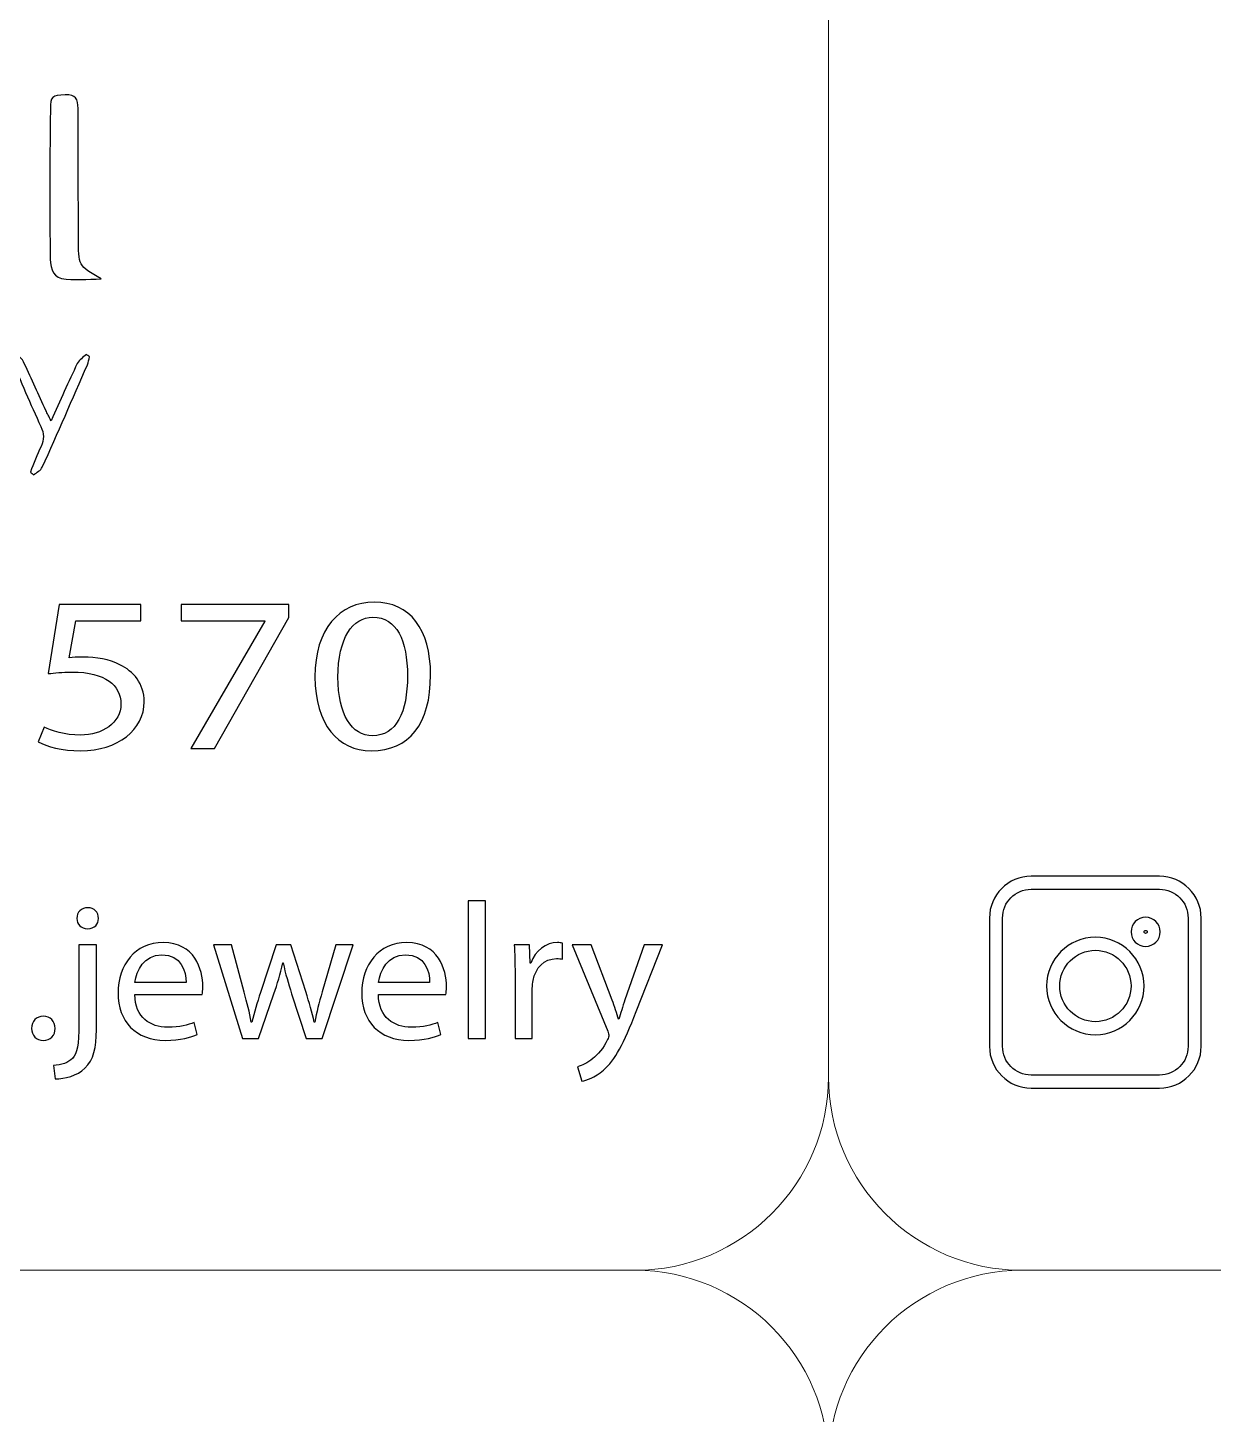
# Model space of a CAD drawing. Header units: millimetres. Extents: x -576 to 618, y 160 to 343.
# Drawn here: x 406.17 to 424.48, y 261.28 to 282.68 of the extents above; entities that cross this region are included whole.
import ezdxf

# ---------------------------------------------------------------- set-up
doc = ezdxf.new("R2010")
doc.units = ezdxf.units.MM
doc.header["$MEASUREMENT"] = 0
doc.layers.add('Layer 1', color=7, linetype='Continuous')

msp = doc.modelspace()

# ---------------------------------------------------------------- linework, layer by layer
at = {"layer": 'Layer 1', "color": 250, "lineweight": 18}
for points in [[(381.7217, 303.3001), (381.7217, 303.3001), (415.5517, 303.3001), (415.5517, 303.3001), (417.1957, 303.3001), (418.5367, 301.9591), (418.5367, 300.3151), (418.5367, 300.3151), (418.5367, 266.4851), (418.5367, 266.4851), (418.5367, 264.8411), (417.1957, 263.5001), (415.5517, 263.5001), (415.5517, 263.5001), (381.7217, 263.5001), (381.7217, 263.5001), (380.0777, 263.5001), (378.7367, 264.8411), (378.7367, 266.4851), (378.7367, 266.4851), (378.7367, 300.3151), (378.7367, 300.3151), (378.7367, 301.9591), (380.0777, 303.3001), (381.7217, 303.3001)], [(421.5217, 303.3001), (421.5217, 303.3001), (455.3517, 303.3001), (455.3517, 303.3001), (456.9957, 303.3001), (458.3367, 301.9591), (458.3367, 300.3151), (458.3367, 300.3151), (458.3367, 266.4851), (458.3367, 266.4851), (458.3367, 264.8411), (456.9957, 263.5001), (455.3517, 263.5001), (455.3517, 263.5001), (421.5217, 263.5001), (421.5217, 263.5001), (419.8777, 263.5001), (418.5367, 264.8411), (418.5367, 266.4851), (418.5367, 266.4851), (418.5367, 300.3151), (418.5367, 300.3151), (418.5367, 301.9591), (419.8777, 303.3001), (421.5217, 303.3001)], [(381.7217, 263.5001), (381.7217, 263.5001), (415.5517, 263.5001), (415.5517, 263.5001), (417.1957, 263.5001), (418.5367, 262.1591), (418.5367, 260.5151), (418.5367, 260.5151), (418.5367, 226.6851), (418.5367, 226.6851), (418.5367, 225.0411), (417.1957, 223.7001), (415.5517, 223.7001), (415.5517, 223.7001), (381.7217, 223.7001), (381.7217, 223.7001), (380.0777, 223.7001), (378.7367, 225.0411), (378.7367, 226.6851), (378.7367, 226.6851), (378.7367, 260.5151), (378.7367, 260.5151), (378.7367, 262.1591), (380.0777, 263.5001), (381.7217, 263.5001)], [(421.5217, 263.5001), (421.5217, 263.5001), (455.3517, 263.5001), (455.3517, 263.5001), (456.9957, 263.5001), (458.3367, 262.1591), (458.3367, 260.5151), (458.3367, 260.5151), (458.3367, 226.6851), (458.3367, 226.6851), (458.3367, 225.0411), (456.9957, 223.7001), (455.3517, 223.7001), (455.3517, 223.7001), (421.5217, 223.7001), (421.5217, 223.7001), (419.8777, 223.7001), (418.5367, 225.0411), (418.5367, 226.6851), (418.5367, 226.6851), (418.5367, 260.5151), (418.5367, 260.5151), (418.5367, 262.1591), (419.8777, 263.5001), (421.5217, 263.5001)]]:
    msp.add_open_spline(points, degree=3, knots=[0, 0, 0, 0, 0.125, 0.125, 0.125, 0.25, 0.25, 0.25, 0.375, 0.375, 0.375, 0.5, 0.5, 0.5, 0.625, 0.625, 0.625, 0.75, 0.75, 0.75, 0.875, 0.875, 0.875, 1, 1, 1, 1], dxfattribs=at)
at = {"layer": 'Layer 1', "color": 230}
for points, knots in [([(407.3052, 278.8031), (407.0853, 278.8031), (406.8818, 278.7744), (406.6909, 278.8118), (406.5299, 278.8436), (406.5171, 279.0199), (406.5152, 279.1634), (406.5096, 279.5887), (406.5093, 280.0137), (406.5099, 280.4386), (406.5106, 280.7675), (406.5152, 281.0964), (406.5187, 281.4249), (406.5208, 281.6258), (406.5405, 281.6349), (406.7474, 281.6449), (406.9109, 281.653), (406.947, 281.5809), (406.9461, 281.4327), (406.9433, 280.7697), (406.9517, 280.1063), (406.9517, 279.4434), (406.9517, 279.0084), (406.948, 279.0084), (407.3052, 278.8031)], [0, 0, 0, 0, 0.125, 0.125, 0.125, 0.25, 0.25, 0.25, 0.375, 0.375, 0.375, 0.5, 0.5, 0.5, 0.625, 0.625, 0.625, 0.75, 0.75, 0.75, 0.875, 0.875, 0.875, 1, 1, 1, 1]), ([(405.9021, 277.5885), (406.0378, 277.6525), (406.0788, 277.5758), (406.1158, 277.4962), (406.2275, 277.2553), (406.3377, 277.0132), (406.4494, 276.772), (406.47, 276.7271), (406.494, 276.684), (406.5296, 276.6141), (406.6709, 276.9264), (406.7976, 277.2154), (406.9343, 277.4993), (406.9614, 277.5552), (407.0275, 277.5923), (407.0759, 277.6379), (407.0912, 277.626), (407.1061, 277.6138), (407.1218, 277.6019), (407.1114, 277.5611), (407.1071, 277.5174), (407.0906, 277.4796), (406.86, 276.9514), (406.6298, 276.4232), (406.3933, 275.8977), (406.3708, 275.8481), (406.3053, 275.8178), (406.2597, 275.7786), (406.2432, 275.7926), (406.2263, 275.8066), (406.2091, 275.8207), (406.2634, 275.9539), (406.3124, 276.0893), (406.3739, 276.2191), (406.4238, 276.3249), (406.4213, 276.4163), (406.3717, 276.5243), (406.2107, 276.8722), (406.0613, 277.2254), (405.9021, 277.5885)], [0, 0, 0, 0, 0.0769231, 0.0769231, 0.0769231, 0.1538462, 0.1538462, 0.1538462, 0.2307692, 0.2307692, 0.2307692, 0.3076923, 0.3076923, 0.3076923, 0.3846154, 0.3846154, 0.3846154, 0.4615385, 0.4615385, 0.4615385, 0.5384615, 0.5384615, 0.5384615, 0.6153846, 0.6153846, 0.6153846, 0.6923077, 0.6923077, 0.6923077, 0.7692308, 0.7692308, 0.7692308, 0.8461538, 0.8461538, 0.8461538, 0.9230769, 0.9230769, 0.9230769, 1, 1, 1, 1]), ([(407.9159, 273.5235), (407.9159, 273.5235), (406.9109, 273.5235), (406.9109, 273.5235), (406.9109, 273.5235), (406.8098, 272.9535), (406.8098, 272.9535), (406.8703, 272.96), (406.9271, 272.9672), (407.0245, 272.9672), (407.2269, 272.9672), (407.4294, 272.9298), (407.5916, 272.8477), (407.7983, 272.7488), (407.9682, 272.5575), (407.9682, 272.2777), (407.9682, 271.8439), (407.5589, 271.5198), (406.9879, 271.5198), (406.7002, 271.5198), (406.4572, 271.5882), (406.3315, 271.6564), (406.3315, 271.6564), (406.4207, 271.8848), (406.4207, 271.8848), (406.5302, 271.8302), (406.7449, 271.762), (406.9839, 271.762), (407.3202, 271.762), (407.6079, 271.9463), (407.6079, 272.2434), (407.6039, 272.5301), (407.3767, 272.7351), (406.85, 272.7351), (406.7002, 272.7351), (406.5829, 272.7213), (406.4856, 272.7111), (406.4856, 272.7111), (406.6556, 273.7763), (406.6556, 273.7763), (406.6556, 273.7763), (407.9159, 273.7763), (407.9159, 273.7763), (407.9159, 273.7763), (407.9159, 273.5235), (407.9159, 273.5235)], [0, 0, 0, 0, 0.0666667, 0.0666667, 0.0666667, 0.1333333, 0.1333333, 0.1333333, 0.2, 0.2, 0.2, 0.2666667, 0.2666667, 0.2666667, 0.3333333, 0.3333333, 0.3333333, 0.4, 0.4, 0.4, 0.4666667, 0.4666667, 0.4666667, 0.5333333, 0.5333333, 0.5333333, 0.6, 0.6, 0.6, 0.6666667, 0.6666667, 0.6666667, 0.7333333, 0.7333333, 0.7333333, 0.8, 0.8, 0.8, 0.8666667, 0.8666667, 0.8666667, 0.9333333, 0.9333333, 0.9333333, 1, 1, 1, 1]), ([(410.2019, 273.7761), (410.2019, 273.7761), (410.2019, 273.578), (410.2019, 273.578), (410.2019, 273.578), (409.0552, 271.5574), (409.0552, 271.5574), (409.0552, 271.5574), (408.6868, 271.5574), (408.6868, 271.5574), (408.6868, 271.5574), (409.829, 273.5203), (409.829, 273.5203), (409.829, 273.5203), (409.829, 273.5269), (409.829, 273.5269), (409.829, 273.5269), (408.5407, 273.5269), (408.5407, 273.5269), (408.5407, 273.5269), (408.5407, 273.7761), (408.5407, 273.7761), (408.5407, 273.7761), (410.2019, 273.7761), (410.2019, 273.7761)], [0, 0, 0, 0, 0.125, 0.125, 0.125, 0.25, 0.25, 0.25, 0.375, 0.375, 0.375, 0.5, 0.5, 0.5, 0.625, 0.625, 0.625, 0.75, 0.75, 0.75, 0.875, 0.875, 0.875, 1, 1, 1, 1]), ([(412.3907, 272.6904), (412.3907, 271.9363), (412.0584, 271.5197), (411.475, 271.5197), (410.9605, 271.5197), (410.6119, 271.9259), (410.6039, 272.6601), (410.6039, 273.4039), (410.9848, 273.8136), (411.5196, 273.8136), (412.0744, 273.8136), (412.3907, 273.3971), (412.3907, 272.6904)], [0, 0, 0, 0, 0.25, 0.25, 0.25, 0.5, 0.5, 0.5, 0.75, 0.75, 0.75, 1, 1, 1, 1]), ([(410.9605, 272.6564), (410.9605, 272.0795), (411.1711, 271.7521), (411.4952, 271.7521), (411.86, 271.7521), (412.0338, 272.1103), (412.0338, 272.6769), (412.0338, 273.223), (411.8678, 273.5814), (411.4993, 273.5814), (411.1874, 273.5814), (410.9605, 273.2607), (410.9605, 272.6564)], [0, 0, 0, 0, 0.25, 0.25, 0.25, 0.5, 0.5, 0.5, 0.75, 0.75, 0.75, 1, 1, 1, 1]), ([(423.6485, 266.3125), (423.6485, 266.3125), (421.6676, 266.3125), (421.6676, 266.3125), (421.4899, 266.3125), (421.3287, 266.3848), (421.2122, 266.5012), (421.0952, 266.6178), (421.023, 266.779), (421.023, 266.9569), (421.023, 266.9569), (421.023, 268.9382), (421.023, 268.9382), (421.023, 269.116), (421.0951, 269.277), (421.2117, 269.3937), (421.3288, 269.5107), (421.4899, 269.5829), (421.6676, 269.5829), (421.6676, 269.5829), (423.6485, 269.5829), (423.6485, 269.5829), (423.8263, 269.5829), (423.9874, 269.5107), (424.104, 269.3941), (424.221, 269.277), (424.2932, 269.116), (424.2932, 268.9382), (424.2932, 268.9382), (424.2932, 266.9569), (424.2932, 266.9569), (424.2932, 266.779), (424.2209, 266.6178), (424.1044, 266.5012), (423.9874, 266.3848), (423.8263, 266.3125), (423.6485, 266.3125)], [0, 0, 0, 0, 0.0833333, 0.0833333, 0.0833333, 0.1666667, 0.1666667, 0.1666667, 0.25, 0.25, 0.25, 0.3333333, 0.3333333, 0.3333333, 0.4166667, 0.4166667, 0.4166667, 0.5, 0.5, 0.5, 0.5833333, 0.5833333, 0.5833333, 0.6666667, 0.6666667, 0.6666667, 0.75, 0.75, 0.75, 0.8333333, 0.8333333, 0.8333333, 0.9166667, 0.9166667, 0.9166667, 1, 1, 1, 1]), ([(421.6676, 266.5142), (421.6676, 266.5142), (423.6485, 266.5142), (423.6485, 266.5142), (423.7711, 266.5142), (423.882, 266.5637), (423.962, 266.6436), (424.0419, 266.7239), (424.0915, 266.8346), (424.0915, 266.9569), (424.0915, 266.9569), (424.0915, 268.9382), (424.0915, 268.9382), (424.0915, 269.0608), (424.042, 269.1717), (423.9621, 269.2517), (423.882, 269.3317), (423.7711, 269.3812), (423.6485, 269.3812), (423.6485, 269.3812), (421.6676, 269.3812), (421.6676, 269.3812), (421.545, 269.3812), (421.4341, 269.3317), (421.3541, 269.2517), (421.2741, 269.1717), (421.2246, 269.0608), (421.2246, 268.9382), (421.2246, 268.9382), (421.2246, 266.9569), (421.2246, 266.9569), (421.2246, 266.8346), (421.2742, 266.7239), (421.3544, 266.6438), (421.4341, 266.5637), (421.545, 266.5142), (421.6676, 266.5142)], [0, 0, 0, 0, 0.0833333, 0.0833333, 0.0833333, 0.1666667, 0.1666667, 0.1666667, 0.25, 0.25, 0.25, 0.3333333, 0.3333333, 0.3333333, 0.4166667, 0.4166667, 0.4166667, 0.5, 0.5, 0.5, 0.5833333, 0.5833333, 0.5833333, 0.6666667, 0.6666667, 0.6666667, 0.75, 0.75, 0.75, 0.8333333, 0.8333333, 0.8333333, 0.9166667, 0.9166667, 0.9166667, 1, 1, 1, 1]), ([(407.2607, 268.9332), (407.2639, 268.8465), (407.1996, 268.7717), (407.0923, 268.7717), (406.9912, 268.7717), (406.927, 268.8465), (406.927, 268.9332), (406.927, 269.0259), (406.9972, 269.0974), (407.0983, 269.0974), (407.1965, 269.0974), (407.2607, 269.0259), (407.2607, 268.9332)], [0, 0, 0, 0, 0.25, 0.25, 0.25, 0.5, 0.5, 0.5, 0.75, 0.75, 0.75, 1, 1, 1, 1]), ([(412.971, 269.2022), (412.971, 269.2022), (413.2406, 269.2022), (413.2406, 269.2022), (413.2406, 269.2022), (413.2406, 267.0793), (413.2406, 267.0793), (413.2406, 267.0793), (412.971, 267.0793), (412.971, 267.0793), (412.971, 267.0793), (412.971, 269.2022), (412.971, 269.2022)], [0, 0, 0, 0, 0.25, 0.25, 0.25, 0.5, 0.5, 0.5, 0.75, 0.75, 0.75, 1, 1, 1, 1]), ([(423.6599, 268.7245), (423.6599, 268.6624), (423.6347, 268.6061), (423.594, 268.5654), (423.5534, 268.5247), (423.497, 268.4995), (423.4349, 268.4995), (423.3728, 268.4995), (423.3165, 268.5247), (423.2758, 268.5654), (423.2351, 268.6061), (423.2099, 268.6624), (423.2099, 268.7245), (423.2099, 268.7866), (423.2351, 268.8429), (423.2758, 268.8836), (423.3165, 268.9243), (423.3728, 268.9495), (423.4349, 268.9495), (423.497, 268.9495), (423.5534, 268.9243), (423.594, 268.8836), (423.6347, 268.8429), (423.6599, 268.7866), (423.6599, 268.7245)], [0, 0, 0, 0, 0.125, 0.125, 0.125, 0.25, 0.25, 0.25, 0.375, 0.375, 0.375, 0.5, 0.5, 0.5, 0.625, 0.625, 0.625, 0.75, 0.75, 0.75, 0.875, 0.875, 0.875, 1, 1, 1, 1]), ([(423.4115, 267.8887), (423.4115, 267.6814), (423.3271, 267.4932), (423.1907, 267.3569), (423.0548, 267.2204), (422.8666, 267.1361), (422.6588, 267.1361), (422.4511, 267.1361), (422.2628, 267.2205), (422.1267, 267.3565), (421.9905, 267.4927), (421.9063, 267.681), (421.9063, 267.8887), (421.9063, 268.0963), (421.9906, 268.2844), (422.1267, 268.4207), (422.2629, 268.5574), (422.4511, 268.6416), (422.6588, 268.6416), (422.8663, 268.6416), (423.0546, 268.5572), (423.191, 268.4207), (423.3272, 268.2844), (423.4115, 268.0963), (423.4115, 267.8887)], [0, 0, 0, 0, 0.125, 0.125, 0.125, 0.25, 0.25, 0.25, 0.375, 0.375, 0.375, 0.5, 0.5, 0.5, 0.625, 0.625, 0.625, 0.75, 0.75, 0.75, 0.875, 0.875, 0.875, 1, 1, 1, 1]), ([(423.4515, 268.708), (423.4556, 268.7121), (423.4583, 268.7181), (423.4583, 268.7245), (423.4583, 268.731), (423.4556, 268.7369), (423.4515, 268.7411), (423.4473, 268.7452), (423.4414, 268.7479), (423.4349, 268.7479), (423.4285, 268.7479), (423.4225, 268.7452), (423.4184, 268.7411), (423.4142, 268.7369), (423.4116, 268.731), (423.4116, 268.7245), (423.4116, 268.7181), (423.4142, 268.7121), (423.4184, 268.708), (423.4225, 268.7038), (423.4285, 268.7012), (423.4349, 268.7012), (423.4414, 268.7012), (423.4473, 268.7038), (423.4515, 268.708)], [0, 0, 0, 0, 0.125, 0.125, 0.125, 0.25, 0.25, 0.25, 0.375, 0.375, 0.375, 0.5, 0.5, 0.5, 0.625, 0.625, 0.625, 0.75, 0.75, 0.75, 0.875, 0.875, 0.875, 1, 1, 1, 1]), ([(406.565, 266.6608), (406.6876, 266.6699), (406.795, 266.7029), (406.8592, 266.7713), (406.9329, 266.8552), (406.9603, 266.9688), (406.9603, 267.3155), (406.9603, 267.3155), (406.9603, 268.5264), (406.9603, 268.5264), (406.9603, 268.5264), (407.2302, 268.5264), (407.2302, 268.5264), (407.2302, 268.5264), (407.2302, 267.2141), (407.2302, 267.2141), (407.2302, 266.9329), (407.1843, 266.7507), (407.0524, 266.6191), (406.9329, 266.5023), (406.7366, 266.4546), (406.5925, 266.4546), (406.5925, 266.4546), (406.565, 266.6608), (406.565, 266.6608)], [0, 0, 0, 0, 0.125, 0.125, 0.125, 0.25, 0.25, 0.25, 0.375, 0.375, 0.375, 0.5, 0.5, 0.5, 0.625, 0.625, 0.625, 0.75, 0.75, 0.75, 0.875, 0.875, 0.875, 1, 1, 1, 1]), ([(407.8221, 267.7552), (407.828, 267.3994), (408.0611, 267.2528), (408.3309, 267.2528), (408.5241, 267.2528), (408.6405, 267.2859), (408.7416, 267.3274), (408.7416, 267.3274), (408.7877, 267.1392), (408.7877, 267.1392), (408.6926, 267.0974), (408.53, 267.0496), (408.2941, 267.0496), (407.8373, 267.0496), (407.5644, 267.3423), (407.5644, 267.7791), (407.5644, 268.2157), (407.828, 268.5595), (408.2604, 268.5595), (408.7447, 268.5595), (408.8735, 268.1439), (408.8735, 267.8777), (408.8735, 267.8238), (408.8673, 267.782), (408.8645, 267.7552), (408.8645, 267.7552), (407.8221, 267.7552), (407.8221, 267.7552)], [0, 0, 0, 0, 0.1111111, 0.1111111, 0.1111111, 0.2222222, 0.2222222, 0.2222222, 0.3333333, 0.3333333, 0.3333333, 0.4444444, 0.4444444, 0.4444444, 0.5555556, 0.5555556, 0.5555556, 0.6666667, 0.6666667, 0.6666667, 0.7777778, 0.7777778, 0.7777778, 0.8888889, 0.8888889, 0.8888889, 1, 1, 1, 1]), ([(409.3157, 268.5265), (409.3157, 268.5265), (409.5119, 267.7911), (409.5119, 267.7911), (409.555, 267.6295), (409.5946, 267.48), (409.622, 267.3305), (409.622, 267.3305), (409.6314, 267.3305), (409.6314, 267.3305), (409.6651, 267.4772), (409.7141, 267.6326), (409.7634, 267.7882), (409.7634, 267.7882), (410.0055, 268.5265), (410.0055, 268.5265), (410.0055, 268.5265), (410.2324, 268.5265), (410.2324, 268.5265), (410.2324, 268.5265), (410.4623, 267.8033), (410.4623, 267.8033), (410.5175, 267.6295), (410.5602, 267.4772), (410.5943, 267.3305), (410.5943, 267.3305), (410.6033, 267.3305), (410.6033, 267.3305), (410.628, 267.4772), (410.6676, 267.6295), (410.7166, 267.8001), (410.7166, 267.8001), (410.9284, 268.5265), (410.9284, 268.5265), (410.9284, 268.5265), (411.1949, 268.5265), (411.1949, 268.5265), (411.1949, 268.5265), (410.7166, 267.0794), (410.7166, 267.0794), (410.7166, 267.0794), (410.4714, 267.0794), (410.4714, 267.0794), (410.4714, 267.0794), (410.2449, 267.7702), (410.2449, 267.7702), (410.1928, 267.9318), (410.1497, 268.0753), (410.1129, 268.2457), (410.1129, 268.2457), (410.1066, 268.2457), (410.1066, 268.2457), (410.0698, 268.0721), (410.0239, 267.9224), (409.9718, 267.767), (409.9718, 267.767), (409.7325, 267.0794), (409.7325, 267.0794), (409.7325, 267.0794), (409.4872, 267.0794), (409.4872, 267.0794), (409.4872, 267.0794), (409.0395, 268.5265), (409.0395, 268.5265), (409.0395, 268.5265), (409.3157, 268.5265), (409.3157, 268.5265)], [0, 0, 0, 0, 0.0454545, 0.0454545, 0.0454545, 0.0909091, 0.0909091, 0.0909091, 0.1363636, 0.1363636, 0.1363636, 0.1818182, 0.1818182, 0.1818182, 0.2272727, 0.2272727, 0.2272727, 0.2727273, 0.2727273, 0.2727273, 0.3181818, 0.3181818, 0.3181818, 0.3636364, 0.3636364, 0.3636364, 0.4090909, 0.4090909, 0.4090909, 0.4545455, 0.4545455, 0.4545455, 0.5, 0.5, 0.5, 0.5454545, 0.5454545, 0.5454545, 0.5909091, 0.5909091, 0.5909091, 0.6363636, 0.6363636, 0.6363636, 0.6818182, 0.6818182, 0.6818182, 0.7272727, 0.7272727, 0.7272727, 0.7727273, 0.7727273, 0.7727273, 0.8181818, 0.8181818, 0.8181818, 0.8636364, 0.8636364, 0.8636364, 0.9090909, 0.9090909, 0.9090909, 0.9545455, 0.9545455, 0.9545455, 1, 1, 1, 1]), ([(411.5848, 267.7552), (411.5907, 267.3994), (411.8235, 267.2528), (412.0937, 267.2528), (412.2869, 267.2528), (412.4033, 267.2859), (412.5043, 267.3274), (412.5043, 267.3274), (412.5505, 267.1392), (412.5505, 267.1392), (412.4553, 267.0974), (412.2928, 267.0496), (412.0569, 267.0496), (411.6001, 267.0496), (411.3271, 267.3423), (411.3271, 267.7791), (411.3271, 268.2157), (411.5907, 268.5595), (412.0232, 268.5595), (412.5074, 268.5595), (412.6363, 268.1439), (412.6363, 267.8777), (412.6363, 267.8238), (412.63, 267.782), (412.6273, 267.7552), (412.6273, 267.7552), (411.5848, 267.7552), (411.5848, 267.7552)], [0, 0, 0, 0, 0.1111111, 0.1111111, 0.1111111, 0.2222222, 0.2222222, 0.2222222, 0.3333333, 0.3333333, 0.3333333, 0.4444444, 0.4444444, 0.4444444, 0.5555556, 0.5555556, 0.5555556, 0.6666667, 0.6666667, 0.6666667, 0.7777778, 0.7777778, 0.7777778, 0.8888889, 0.8888889, 0.8888889, 1, 1, 1, 1]), ([(413.6948, 268.0752), (413.6948, 268.2456), (413.6914, 268.3922), (413.6823, 268.5264), (413.6823, 268.5264), (413.9186, 268.5264), (413.9186, 268.5264), (413.9186, 268.5264), (413.9276, 268.2425), (413.9276, 268.2425), (413.9276, 268.2425), (413.9401, 268.2425), (413.9401, 268.2425), (414.0075, 268.4368), (414.1697, 268.5595), (414.351, 268.5595), (414.3816, 268.5595), (414.4031, 268.5563), (414.4277, 268.5504), (414.4277, 268.5504), (414.4277, 268.3024), (414.4277, 268.3024), (414.4, 268.3083), (414.3722, 268.3114), (414.3357, 268.3114), (414.1453, 268.3114), (414.0106, 268.171), (413.9738, 267.9735), (413.9675, 267.9376), (413.9613, 267.8958), (413.9613, 267.8509), (413.9613, 267.8509), (413.9613, 267.0796), (413.9613, 267.0796), (413.9613, 267.0796), (413.6948, 267.0796), (413.6948, 267.0796), (413.6948, 267.0796), (413.6948, 268.0752), (413.6948, 268.0752)], [0, 0, 0, 0, 0.0769231, 0.0769231, 0.0769231, 0.1538462, 0.1538462, 0.1538462, 0.2307692, 0.2307692, 0.2307692, 0.3076923, 0.3076923, 0.3076923, 0.3846154, 0.3846154, 0.3846154, 0.4615385, 0.4615385, 0.4615385, 0.5384615, 0.5384615, 0.5384615, 0.6153846, 0.6153846, 0.6153846, 0.6923077, 0.6923077, 0.6923077, 0.7692308, 0.7692308, 0.7692308, 0.8461538, 0.8461538, 0.8461538, 0.9230769, 0.9230769, 0.9230769, 1, 1, 1, 1]), ([(414.8722, 268.5265), (414.8722, 268.5265), (415.1969, 267.6716), (415.1969, 267.6716), (415.2306, 267.5758), (415.2678, 267.4622), (415.2921, 267.3755), (415.2921, 267.3755), (415.298, 267.3755), (415.298, 267.3755), (415.3258, 267.4622), (415.3564, 267.5726), (415.3932, 267.6775), (415.3932, 267.6775), (415.6875, 268.5265), (415.6875, 268.5265), (415.6875, 268.5265), (415.9726, 268.5265), (415.9726, 268.5265), (415.9726, 268.5265), (415.568, 267.495), (415.568, 267.495), (415.3748, 266.9989), (415.2429, 266.7446), (415.0591, 266.5892), (414.9274, 266.4756), (414.7954, 266.4307), (414.728, 266.4185), (414.728, 266.4185), (414.6604, 266.6401), (414.6604, 266.6401), (414.728, 266.6609), (414.8166, 266.7028), (414.8965, 266.7683), (414.9702, 266.8253), (415.0619, 266.9271), (415.1236, 267.0616), (415.1358, 267.0884), (415.1449, 267.1093), (415.1449, 267.1243), (415.1449, 267.1392), (415.1387, 267.1602), (415.1265, 267.1933), (415.1265, 267.1933), (414.5779, 268.5265), (414.5779, 268.5265), (414.5779, 268.5265), (414.8722, 268.5265), (414.8722, 268.5265)], [0, 0, 0, 0, 0.0625, 0.0625, 0.0625, 0.125, 0.125, 0.125, 0.1875, 0.1875, 0.1875, 0.25, 0.25, 0.25, 0.3125, 0.3125, 0.3125, 0.375, 0.375, 0.375, 0.4375, 0.4375, 0.4375, 0.5, 0.5, 0.5, 0.5625, 0.5625, 0.5625, 0.625, 0.625, 0.625, 0.6875, 0.6875, 0.6875, 0.75, 0.75, 0.75, 0.8125, 0.8125, 0.8125, 0.875, 0.875, 0.875, 0.9375, 0.9375, 0.9375, 1, 1, 1, 1]), ([(423.0487, 267.4992), (423.1483, 267.5985), (423.2098, 267.7364), (423.2098, 267.8887), (423.2098, 268.0412), (423.1481, 268.1793), (423.0484, 268.279), (422.9491, 268.3784), (422.8112, 268.44), (422.6588, 268.44), (422.5067, 268.44), (422.3689, 268.3783), (422.2692, 268.2786), (422.1696, 268.1792), (422.1079, 268.0412), (422.1079, 267.8887), (422.1079, 267.7367), (422.1696, 267.5988), (422.2693, 267.4991), (422.3689, 267.3995), (422.5067, 267.3378), (422.6588, 267.3378), (422.811, 267.3378), (422.9488, 267.3995), (423.0487, 267.4992)], [0, 0, 0, 0, 0.125, 0.125, 0.125, 0.25, 0.25, 0.25, 0.375, 0.375, 0.375, 0.5, 0.5, 0.5, 0.625, 0.625, 0.625, 0.75, 0.75, 0.75, 0.875, 0.875, 0.875, 1, 1, 1, 1]), ([(408.6131, 267.9435), (408.6162, 268.1108), (408.5422, 268.371), (408.2389, 268.371), (407.9662, 268.371), (407.8464, 268.1258), (407.8252, 267.9435), (407.8252, 267.9435), (408.6131, 267.9435), (408.6131, 267.9435)], [0, 0, 0, 0, 0.3333333, 0.3333333, 0.3333333, 0.6666667, 0.6666667, 0.6666667, 1, 1, 1, 1]), ([(412.3757, 267.9435), (412.3788, 268.1108), (412.3049, 268.371), (412.0016, 268.371), (411.729, 268.371), (411.6091, 268.1258), (411.5879, 267.9435), (411.5879, 267.9435), (412.3757, 267.9435), (412.3757, 267.9435)], [0, 0, 0, 0, 0.3333333, 0.3333333, 0.3333333, 0.6666667, 0.6666667, 0.6666667, 1, 1, 1, 1]), ([(406.2275, 267.2348), (406.2275, 267.3453), (406.3043, 267.4233), (406.4116, 267.4233), (406.519, 267.4233), (406.5925, 267.3453), (406.5925, 267.2348), (406.5925, 267.1272), (406.5218, 267.0464), (406.4085, 267.0464), (406.3011, 267.0464), (406.2275, 267.1272), (406.2275, 267.2348)], [0, 0, 0, 0, 0.25, 0.25, 0.25, 0.5, 0.5, 0.5, 0.75, 0.75, 0.75, 1, 1, 1, 1])]:
    msp.add_open_spline(points, degree=3, knots=knots, dxfattribs=at)

doc.saveas('drawing.dxf')
